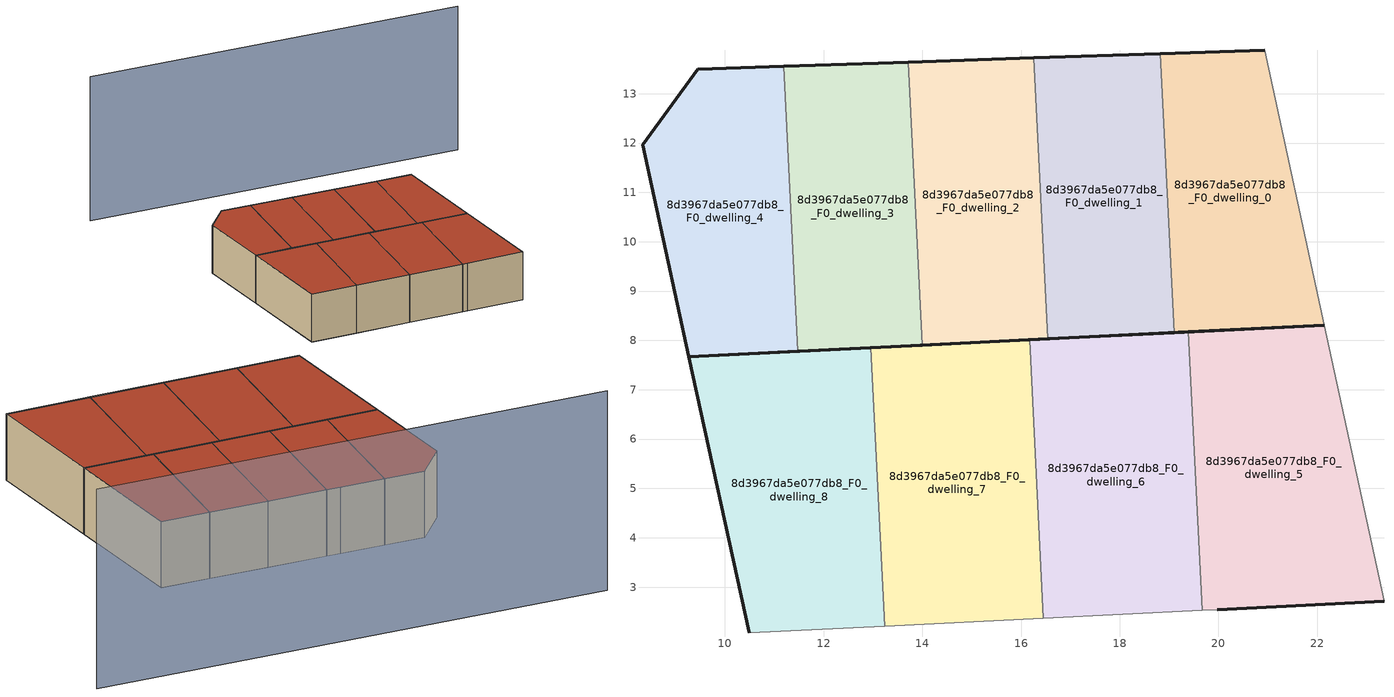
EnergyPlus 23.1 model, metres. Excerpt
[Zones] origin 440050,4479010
8d3967da5e077db8_F0_dwelling_0
 floor ground (EU_floor_Construction): 22.15,8.31 20.94,13.88 18.83,13.81 19.1,8.16 z0
 wall outside (EU_wall_Construction): 18.83,13.81 20.94,13.88 / 22.15,8.31 19.1,8.16 z0:3
 wall to 8d3967da5e077db8_F0_dwelling_1 (EU_wall_Construction): 19.1,8.16 18.83,13.81 z0:3
 wall adiabatic (EU_wall_Construction): 20.94,13.88 22.15,8.31 z0:3
 roof outside (EU_roof_Construction): 20.94,13.88 22.15,8.31 19.1,8.16 18.83,13.81 z3
8d3967da5e077db8_F0_dwelling_1
 floor ground (EU_floor_Construction): 19.1,8.16 18.83,13.81 16.26,13.73 16.54,8.03 z0
 wall outside (EU_wall_Construction): 16.26,13.73 18.83,13.81 / 19.1,8.16 16.54,8.03 z0:3
 wall to 8d3967da5e077db8_F0_dwelling_2 (EU_wall_Construction): 16.54,8.03 16.26,13.73 z0:3
 roof outside (EU_roof_Construction): 18.83,13.81 19.1,8.16 16.54,8.03 16.26,13.73 z3
8d3967da5e077db8_F0_dwelling_2
 floor ground (EU_floor_Construction): 16.54,8.03 16.26,13.73 13.72,13.64 14,7.91 z0
 wall outside (EU_wall_Construction): 13.72,13.64 16.26,13.73 / 16.54,8.03 14,7.91 z0:3
 wall to 8d3967da5e077db8_F0_dwelling_3 (EU_wall_Construction): 14,7.91 13.72,13.64 z0:3
 roof outside (EU_roof_Construction): 16.26,13.73 16.54,8.03 14,7.91 13.72,13.64 z3
8d3967da5e077db8_F0_dwelling_3
 floor ground (EU_floor_Construction): 14,7.91 13.72,13.64 13.11,13.62 11.19,13.55 11.47,7.78 z0
 wall outside (EU_wall_Construction): 14,7.91 11.47,7.78 / 11.19,13.55 13.11,13.62 13.72,13.64 z0:3
 wall to 8d3967da5e077db8_F0_dwelling_4 (EU_wall_Construction): 11.47,7.78 11.19,13.55 z0:3
 roof outside (EU_roof_Construction): 13.72,13.64 14,7.91 11.47,7.78 11.19,13.55 13.11,13.62 z3
8d3967da5e077db8_F0_dwelling_4
 floor ground (EU_floor_Construction): 11.47,7.78 11.19,13.55 9.44,13.5 8.33,11.96 9.27,7.67 z0
 wall outside (EU_wall_Construction): 11.47,7.78 9.27,7.67 8.33,11.96 9.44,13.5 11.19,13.55 z0:3
 roof outside (EU_roof_Construction): 11.19,13.55 11.47,7.78 9.27,7.67 8.33,11.96 9.44,13.5 z3
8d3967da5e077db8_F0_dwelling_5
 floor ground (EU_floor_Construction): 23.36,2.72 22.15,8.31 19.39,8.17 19.67,2.53 19.98,2.54 z0
 wall outside (EU_wall_Construction): 19.39,8.17 22.15,8.31 / 23.36,2.72 19.98,2.54 z0:3
 wall adiabatic (EU_wall_Construction): 22.15,8.31 23.36,2.72 / 19.98,2.54 19.67,2.53 z0:3
 wall to 8d3967da5e077db8_F0_dwelling_6 (EU_wall_Construction): 19.67,2.53 19.39,8.17 z0:3
 roof outside (EU_roof_Construction): 22.15,8.31 23.36,2.72 19.98,2.54 19.67,2.53 19.39,8.17 z3
8d3967da5e077db8_F0_dwelling_6
 floor ground (EU_floor_Construction): 19.67,2.53 19.39,8.17 16.17,8.01 16.45,2.37 z0
 wall outside (EU_wall_Construction): 16.17,8.01 19.39,8.17 z0:3
 wall adiabatic (EU_wall_Construction): 19.67,2.53 16.45,2.37 z0:3
 wall to 8d3967da5e077db8_F0_dwelling_7 (EU_wall_Construction): 16.45,2.37 16.17,8.01 z0:3
 roof outside (EU_roof_Construction): 19.39,8.17 19.67,2.53 16.45,2.37 16.17,8.01 z3
8d3967da5e077db8_F0_dwelling_7
 floor ground (EU_floor_Construction): 16.45,2.37 16.17,8.01 12.96,7.86 13.23,2.21 z0
 wall outside (EU_wall_Construction): 12.96,7.86 16.17,8.01 z0:3
 wall adiabatic (EU_wall_Construction): 16.45,2.37 13.23,2.21 z0:3
 wall to 8d3967da5e077db8_F0_dwelling_8 (EU_wall_Construction): 13.23,2.21 12.96,7.86 z0:3
 roof outside (EU_roof_Construction): 16.17,8.01 16.45,2.37 13.23,2.21 12.96,7.86 z3
8d3967da5e077db8_F0_dwelling_8
 floor ground (EU_floor_Construction): 13.23,2.21 12.96,7.86 9.27,7.67 10.49,2.08 z0
 wall outside (EU_wall_Construction): 10.49,2.08 9.27,7.67 12.96,7.86 z0:3
 wall adiabatic (EU_wall_Construction): 13.23,2.21 10.49,2.08 z0:3
 roof outside (EU_roof_Construction): 12.96,7.86 13.23,2.21 10.49,2.08 9.27,7.67 z3
shading: 26.56,21.31 4.26,20.47 z0:9
[Building]
EU S2 Campaign: North Axis=0; Terrain=City; Solar Distribution=FullExterior
[Site:Location]
Madrid: Latitude=40.5; Longitude=-3.5; Time Zone=1; Elevation=609
[SizingPeriod:WeatherFileDays]
AnnualSizingPeriod: Begin Month=1; Begin Day of Month=1; End Month=12; End Day of Month=31; Day of Week for Start Day=Monday; Use Weather File Daylight Saving Period=No; Use Weather File Rain and Snow Indicators=No
[MATERIAL]
EU_InternalMass_Material: Roughness=MediumRough; Thickness=0.1; Conductivity=1; Density=1800; Specific Heat=900; Thermal Absorptance=0.9; Solar Absorptance=0.7; Visible Absorptance=0.7
[MATERIAL:NOMASS] Roughness=MediumRough; Thermal Absorptance=0.9; Solar Absorptance=0.7; Visible Absorptance=0.7
Name | Thermal Resistance
EU_wall_NoMass; EU_roof_NoMass | 2.16768
EU_floor_NoMass | 1.14339
[CONSTRUCTION]
EU_wall_Construction: EU_wall_NoMass
EU_roof_Construction: EU_roof_NoMass
EU_floor_Construction: EU_floor_NoMass
EU_InternalMass_Construction: EU_InternalMass_Material
[ZONE] Type=1; Multiplier=1; Ceiling Height=autocalculate; Floor Area=autocalculate; Part of Total Floor Area=Yes
Name | Volume
8d3967da5e077db8_F0_dwelling_0 | 43.7142
8d3967da5e077db8_F0_dwelling_1 | 43.712
8d3967da5e077db8_F0_dwelling_2 | 43.7197
8d3967da5e077db8_F0_dwelling_3 | 43.704
8d3967da5e077db8_F0_dwelling_4 | 43.7091
8d3967da5e077db8_F0_dwelling_5 | 54.631
8d3967da5e077db8_F0_dwelling_6 | 54.6464
8d3967da5e077db8_F0_dwelling_7 | 54.6471
8d3967da5e077db8_F0_dwelling_8 | 54.6273
[INTERNALMASS] Construction=EU_InternalMass_Construction
Name | Zone or ZoneList | Surface Area
8d3967da5e077db8_F0_dwelling_0_EU_InternalMass | 8d3967da5e077db8_F0_dwelling_0 | 14.5715
8d3967da5e077db8_F0_dwelling_1_EU_InternalMass | 8d3967da5e077db8_F0_dwelling_1 | 14.5707
8d3967da5e077db8_F0_dwelling_2_EU_InternalMass | 8d3967da5e077db8_F0_dwelling_2 | 14.5732
8d3967da5e077db8_F0_dwelling_3_EU_InternalMass | 8d3967da5e077db8_F0_dwelling_3 | 14.5681
8d3967da5e077db8_F0_dwelling_4_EU_InternalMass | 8d3967da5e077db8_F0_dwelling_4 | 14.5696
8d3967da5e077db8_F0_dwelling_5_EU_InternalMass | 8d3967da5e077db8_F0_dwelling_5 | 18.2101
8d3967da5e077db8_F0_dwelling_6_EU_InternalMass | 8d3967da5e077db8_F0_dwelling_6 | 18.2156
8d3967da5e077db8_F0_dwelling_7_EU_InternalMass | 8d3967da5e077db8_F0_dwelling_7 | 18.2156
8d3967da5e077db8_F0_dwelling_8_EU_InternalMass | 8d3967da5e077db8_F0_dwelling_8 | 18.209
[OTHEREQUIPMENT] Fuel Type=Electricity; Design Level Calculation Method=Watts/Area; Power per Zone Floor Area=1; Fraction Latent=0; Fraction Radiant=0; Fraction Lost=0; Carbon Dioxide Generation Rate=0; EndUse Subcategory=EU_Step8_InternalGains
Name | Zone or ZoneList or Space or SpaceList | Schedule
EU_Step8_InternalGain_8d3967da5e077db8_F0_dwelling_0_f000 | 8d3967da5e077db8_F0_dwelling_0 | EU_Step8_GainSchedule_8d3967da5e077db8_F0_dwelling_0_f000
EU_Step8_InternalGain_8d3967da5e077db8_F0_dwelling_1_f000 | 8d3967da5e077db8_F0_dwelling_1 | EU_Step8_GainSchedule_8d3967da5e077db8_F0_dwelling_1_f000
EU_Step8_InternalGain_8d3967da5e077db8_F0_dwelling_2_f000 | 8d3967da5e077db8_F0_dwelling_2 | EU_Step8_GainSchedule_8d3967da5e077db8_F0_dwelling_2_f000
EU_Step8_InternalGain_8d3967da5e077db8_F0_dwelling_3_f000 | 8d3967da5e077db8_F0_dwelling_3 | EU_Step8_GainSchedule_8d3967da5e077db8_F0_dwelling_3_f000
EU_Step8_InternalGain_8d3967da5e077db8_F0_dwelling_4_f000 | 8d3967da5e077db8_F0_dwelling_4 | EU_Step8_GainSchedule_8d3967da5e077db8_F0_dwelling_4_f000
EU_Step8_InternalGain_8d3967da5e077db8_F0_dwelling_5_f000 | 8d3967da5e077db8_F0_dwelling_5 | EU_Step8_GainSchedule_8d3967da5e077db8_F0_dwelling_5_f000
EU_Step8_InternalGain_8d3967da5e077db8_F0_dwelling_6_f000 | 8d3967da5e077db8_F0_dwelling_6 | EU_Step8_GainSchedule_8d3967da5e077db8_F0_dwelling_6_f000
EU_Step8_InternalGain_8d3967da5e077db8_F0_dwelling_7_f000 | 8d3967da5e077db8_F0_dwelling_7 | EU_Step8_GainSchedule_8d3967da5e077db8_F0_dwelling_7_f000
EU_Step8_InternalGain_8d3967da5e077db8_F0_dwelling_8_f000 | 8d3967da5e077db8_F0_dwelling_8 | EU_Step8_GainSchedule_8d3967da5e077db8_F0_dwelling_8_f000
[ZONEVENTILATION:DESIGNFLOWRATE] Schedule=EU_AlwaysOn; Design Flow Rate Calculation Method=AirChanges/Hour; Air Changes per Hour=0.480546; Ventilation Type=Natural; Fan Pressure Rise=0; Fan Total Efficiency=1; Constant Term Coefficient=1; Temperature Term Coefficient=0; Velocity Term Coefficient=0; Velocity Squared Term Coefficient=0; Minimum Indoor Temperature=-100; Maximum Indoor Temperature=100; Delta Temperature=-100; Minimum Outdoor Temperature=-100; Maximum Outdoor Temperature=100; Maximum Wind Speed=40
Name | Zone or ZoneList or Space or SpaceList
EU_ConstantAir_8d3967da5e077db8_F0_dwelling_0 | 8d3967da5e077db8_F0_dwelling_0
EU_ConstantAir_8d3967da5e077db8_F0_dwelling_1 | 8d3967da5e077db8_F0_dwelling_1
EU_ConstantAir_8d3967da5e077db8_F0_dwelling_2 | 8d3967da5e077db8_F0_dwelling_2
EU_ConstantAir_8d3967da5e077db8_F0_dwelling_3 | 8d3967da5e077db8_F0_dwelling_3
EU_ConstantAir_8d3967da5e077db8_F0_dwelling_4 | 8d3967da5e077db8_F0_dwelling_4
EU_ConstantAir_8d3967da5e077db8_F0_dwelling_5 | 8d3967da5e077db8_F0_dwelling_5
EU_ConstantAir_8d3967da5e077db8_F0_dwelling_6 | 8d3967da5e077db8_F0_dwelling_6
EU_ConstantAir_8d3967da5e077db8_F0_dwelling_7 | 8d3967da5e077db8_F0_dwelling_7
EU_ConstantAir_8d3967da5e077db8_F0_dwelling_8 | 8d3967da5e077db8_F0_dwelling_8
[HVACTEMPLATE:THERMOSTAT] Constant Heating Setpoint=20; Constant Cooling Setpoint=50
EU_HeatOnly_8d3967da5e077db8_F0_dwelling_0; EU_HeatOnly_8d3967da5e077db8_F0_dwelling_1; EU_HeatOnly_8d3967da5e077db8_F0_dwelling_2; EU_HeatOnly_8d3967da5e077db8_F0_dwelling_3; EU_HeatOnly_8d3967da5e077db8_F0_dwelling_4; EU_HeatOnly_8d3967da5e077db8_F0_dwelling_5; EU_HeatOnly_8d3967da5e077db8_F0_dwelling_6; EU_HeatOnly_8d3967da5e077db8_F0_dwelling_7; EU_HeatOnly_8d3967da5e077db8_F0_dwelling_8
[HVACTEMPLATE:ZONE:IDEALLOADSAIRSYSTEM] System Availability Schedule=EU_AlwaysOn; Maximum Heating Supply Air Temperature=50; Minimum Cooling Supply Air Temperature=13; Maximum Heating Supply Air Humidity Ratio=0.0156; Minimum Cooling Supply Air Humidity Ratio=0.0077; Heating Limit=NoLimit; Cooling Limit=NoLimit; Heating Availability Schedule=EU_AlwaysOn; Cooling Availability Schedule=EU_CoolingOff; Dehumidification Control Type=ConstantSensibleHeatRatio; Cooling Sensible Heat Ratio=0.7; Dehumidification Setpoint=60; Humidification Control Type=None; Humidification Setpoint=30; Outdoor Air Method=None; Outdoor Air Flow Rate per Person=0.00944; Outdoor Air Flow Rate per Zone Floor Area=0; Outdoor Air Flow Rate per Zone=0; Demand Controlled Ventilation Type=None; Outdoor Air Economizer Type=NoEconomizer; Heat Recovery Type=None; Sensible Heat Recovery Effectiveness=0.7; Latent Heat Recovery Effectiveness=0.65
Name | Template Thermostat
8d3967da5e077db8_F0_dwelling_0 | EU_HeatOnly_8d3967da5e077db8_F0_dwelling_0
8d3967da5e077db8_F0_dwelling_1 | EU_HeatOnly_8d3967da5e077db8_F0_dwelling_1
8d3967da5e077db8_F0_dwelling_2 | EU_HeatOnly_8d3967da5e077db8_F0_dwelling_2
8d3967da5e077db8_F0_dwelling_3 | EU_HeatOnly_8d3967da5e077db8_F0_dwelling_3
8d3967da5e077db8_F0_dwelling_4 | EU_HeatOnly_8d3967da5e077db8_F0_dwelling_4
8d3967da5e077db8_F0_dwelling_5 | EU_HeatOnly_8d3967da5e077db8_F0_dwelling_5
8d3967da5e077db8_F0_dwelling_6 | EU_HeatOnly_8d3967da5e077db8_F0_dwelling_6
8d3967da5e077db8_F0_dwelling_7 | EU_HeatOnly_8d3967da5e077db8_F0_dwelling_7
8d3967da5e077db8_F0_dwelling_8 | EU_HeatOnly_8d3967da5e077db8_F0_dwelling_8
[SIZING:ZONE] Zone Cooling Design Supply Air Temperature Input Method=SupplyAirTemperature; Zone Cooling Design Supply Air Temperature=13; Zone Heating Design Supply Air Temperature Input Method=SupplyAirTemperature; Zone Heating Design Supply Air Temperature=50; Zone Cooling Design Supply Air Humidity Ratio=0.008; Zone Heating Design Supply Air Humidity Ratio=0.008; Cooling Design Air Flow Method=DesignDay; Cooling Design Air Flow Rate=0; Cooling Minimum Air Flow per Zone Floor Area=0.000762; Cooling Minimum Air Flow=0; Cooling Minimum Air Flow Fraction=0.2; Heating Design Air Flow Method=DesignDay; Heating Design Air Flow Rate=0; Heating Maximum Air Flow per Zone Floor Area=0.002032; Heating Maximum Air Flow=0.141576; Heating Maximum Air Flow Fraction=0.3; Account for Dedicated Outdoor Air System=No; Dedicated Outdoor Air System Control Strategy=NeutralSupplyAir; Dedicated Outdoor Air Low Setpoint Temperature for Design=autosize; Dedicated Outdoor Air High Setpoint Temperature for Design=autosize; Zone Load Sizing Method=Sensible Load Only No Latent Load; Zone Latent Cooling Design Supply Air Humidity Ratio Input Method=HumidityRatioDifference; Zone Cooling Design Supply Air Humidity Ratio Difference=0.005; Zone Latent Heating Design Supply Air Humidity Ratio Input Method=HumidityRatioDifference; Zone Humidification Design Supply Air Humidity Ratio Difference=0.005
8d3967da5e077db8_F0_dwelling_0; 8d3967da5e077db8_F0_dwelling_1; 8d3967da5e077db8_F0_dwelling_2; 8d3967da5e077db8_F0_dwelling_3; 8d3967da5e077db8_F0_dwelling_4; 8d3967da5e077db8_F0_dwelling_5; 8d3967da5e077db8_F0_dwelling_6; 8d3967da5e077db8_F0_dwelling_7; 8d3967da5e077db8_F0_dwelling_8
[SCHEDULE:CONSTANT]
Name | Hourly Value
EU_AlwaysOn | 1
EU_CoolingOff | 0
[SCHEDULE:FILE] Column Number=1; Rows to Skip at Top=0; Number of Hours of Data=8760; Column Separator=Comma; Interpolate to Timestep=No; Minutes per Item=60; Adjust Schedule for Daylight Savings=Yes
Name | File
EU_Step8_GainSchedule_8d3967da5e077db8_F0_dwelling_0_f000 | ../../schedules/8d3967da5e077db8/8d3967da5e077db8_F0_dwelling_0_f000_gain.csv
EU_Step8_GainSchedule_8d3967da5e077db8_F0_dwelling_1_f000 | ../../schedules/8d3967da5e077db8/8d3967da5e077db8_F0_dwelling_1_f000_gain.csv
EU_Step8_GainSchedule_8d3967da5e077db8_F0_dwelling_2_f000 | ../../schedules/8d3967da5e077db8/8d3967da5e077db8_F0_dwelling_2_f000_gain.csv
EU_Step8_GainSchedule_8d3967da5e077db8_F0_dwelling_3_f000 | ../../schedules/8d3967da5e077db8/8d3967da5e077db8_F0_dwelling_3_f000_gain.csv
EU_Step8_GainSchedule_8d3967da5e077db8_F0_dwelling_4_f000 | ../../schedules/8d3967da5e077db8/8d3967da5e077db8_F0_dwelling_4_f000_gain.csv
EU_Step8_GainSchedule_8d3967da5e077db8_F0_dwelling_5_f000 | ../../schedules/8d3967da5e077db8/8d3967da5e077db8_F0_dwelling_5_f000_gain.csv
EU_Step8_GainSchedule_8d3967da5e077db8_F0_dwelling_6_f000 | ../../schedules/8d3967da5e077db8/8d3967da5e077db8_F0_dwelling_6_f000_gain.csv
EU_Step8_GainSchedule_8d3967da5e077db8_F0_dwelling_7_f000 | ../../schedules/8d3967da5e077db8/8d3967da5e077db8_F0_dwelling_7_f000_gain.csv
EU_Step8_GainSchedule_8d3967da5e077db8_F0_dwelling_8_f000 | ../../schedules/8d3967da5e077db8/8d3967da5e077db8_F0_dwelling_8_f000_gain.csv
